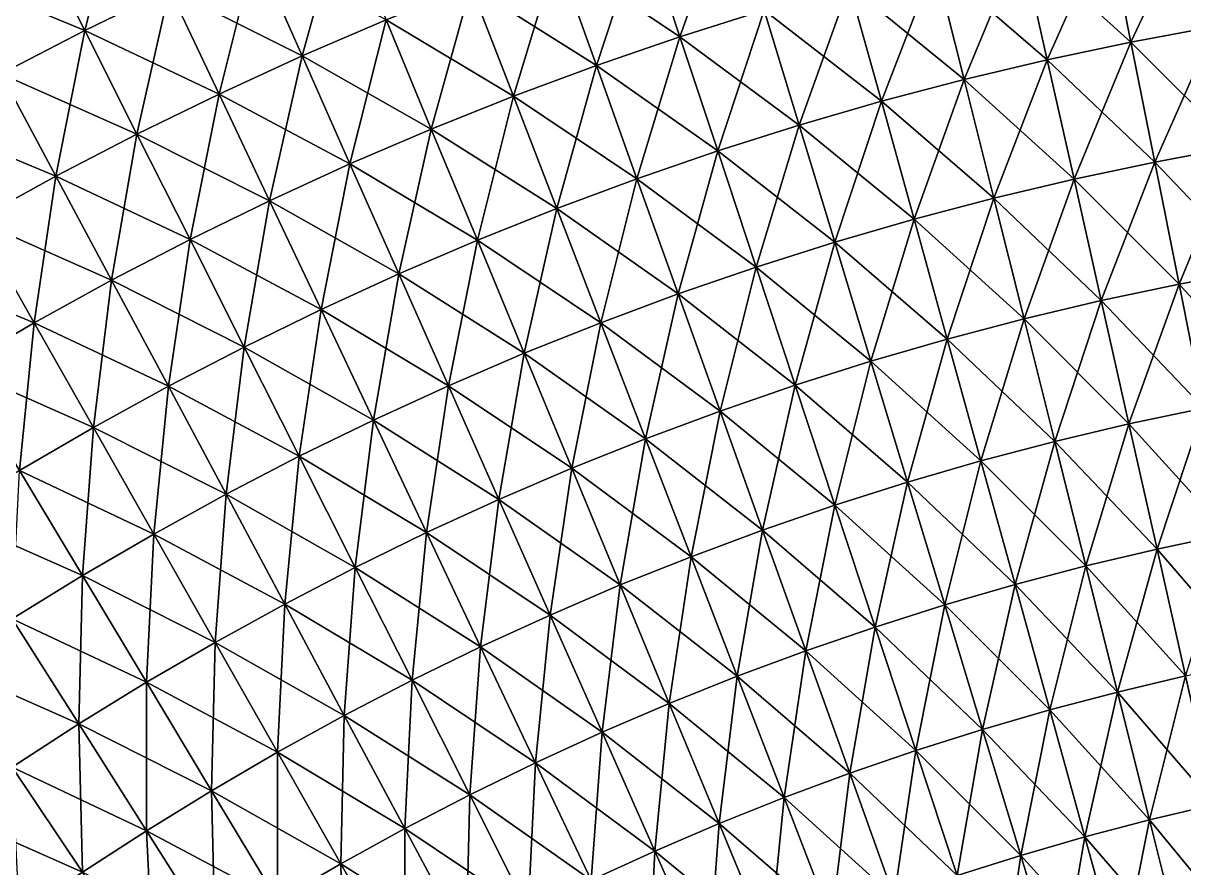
# Model space of a CAD drawing. Extents: x -1 to 0.97, y -0.99 to 0.99.
# Drawn here: x -0.3043 to -0.1149, y 0.4218 to 0.5597 of the extents above; entities that cross this region are included whole.
import ezdxf

# ---------------------------------------------------------------- set-up
doc = ezdxf.new("R2010")
doc.units = 0

msp = doc.modelspace()

# ---------------------------------------------------------------- linework, layer by layer
for points in [[(-0.29422, 0.55846, -0.76806), (-0.30256, 0.57502, -0.75236), (-0.28834, 0.58196, -0.75236)], [(-0.29422, 0.55846, -0.76806), (-0.28834, 0.58196, -0.75236), (-0.28041, 0.5652, -0.76806)], [(-0.19711, 0.55745, -0.79806), (-0.20316, 0.57576, -0.78329), (-0.18895, 0.58026, -0.78329)], [(-0.19711, 0.55745, -0.79806), (-0.18895, 0.58026, -0.78329), (-0.18335, 0.56181, -0.79806)], [(-0.25877, 0.55431, -0.78329), (-0.26644, 0.57161, -0.76806), (-0.25231, 0.57766, -0.76806)], [(-0.25877, 0.55431, -0.78329), (-0.25231, 0.57766, -0.76806), (-0.24507, 0.56019, -0.78329)], [(-0.12354, 0.55658, -0.81235), (-0.12737, 0.57584, -0.79806), (-0.11318, 0.57848, -0.79806)], [(-0.12737, 0.57584, 0.79806), (-0.10982, 0.55913, 0.81235), (-0.11318, 0.57848, 0.79806)], [(-0.12354, 0.55658, -0.81235), (-0.11318, 0.57848, -0.79806), (-0.10982, 0.55913, -0.81235)], [(-0.21725, 0.57091, 0.78329), (-0.19711, 0.55745, 0.79806), (-0.20316, 0.57576, 0.78329)], [(-0.21076, 0.55276, -0.79806), (-0.21725, 0.57091, -0.78329), (-0.20316, 0.57576, -0.78329)], [(-0.21076, 0.55276, -0.79806), (-0.20316, 0.57576, -0.78329), (-0.19711, 0.55745, -0.79806)], [(-0.20316, 0.57576, 0.78329), (-0.19711, 0.55745, 0.79806), (-0.18335, 0.56181, 0.79806)], [(-0.14149, 0.57285, 0.79806), (-0.12354, 0.55658, 0.81235), (-0.12737, 0.57584, 0.79806)], [(-0.13719, 0.55369, -0.81235), (-0.14149, 0.57285, -0.79806), (-0.12737, 0.57584, -0.79806)], [(-0.13719, 0.55369, -0.81235), (-0.12737, 0.57584, -0.79806), (-0.12354, 0.55658, -0.81235)], [(-0.12737, 0.57584, 0.79806), (-0.12354, 0.55658, 0.81235), (-0.10982, 0.55913, 0.81235)], [(-0.31661, 0.56773, 0.75236), (-0.29422, 0.55846, 0.76806), (-0.30256, 0.57502, 0.75236)], [(-0.30787, 0.55138, -0.76806), (-0.31661, 0.56773, -0.75236), (-0.30256, 0.57502, -0.75236)], [(-0.30787, 0.55138, -0.76806), (-0.30256, 0.57502, -0.75236), (-0.29422, 0.55846, -0.76806)], [(-0.30256, 0.57502, 0.75236), (-0.29422, 0.55846, 0.76806), (-0.28041, 0.5652, 0.76806)], [(-0.15553, 0.56951, 0.79806), (-0.13719, 0.55369, 0.81235), (-0.14149, 0.57285, 0.79806)], [(-0.15076, 0.55046, -0.81235), (-0.15553, 0.56951, -0.79806), (-0.14149, 0.57285, -0.79806)], [(-0.15076, 0.55046, -0.81235), (-0.14149, 0.57285, -0.79806), (-0.13719, 0.55369, -0.81235)], [(-0.14149, 0.57285, 0.79806), (-0.13719, 0.55369, 0.81235), (-0.12354, 0.55658, 0.81235)], [(-0.28041, 0.5652, 0.76806), (-0.25877, 0.55431, 0.78329), (-0.26644, 0.57161, 0.76806)], [(-0.27232, 0.5481, -0.78329), (-0.28041, 0.5652, -0.76806), (-0.26644, 0.57161, -0.76806)], [(-0.27232, 0.5481, -0.78329), (-0.26644, 0.57161, -0.76806), (-0.25877, 0.55431, -0.78329)], [(-0.26644, 0.57161, 0.76806), (-0.25877, 0.55431, 0.78329), (-0.24507, 0.56019, 0.78329)], [(-0.23123, 0.56572, 0.78329), (-0.21076, 0.55276, 0.79806), (-0.21725, 0.57091, 0.78329)], [(-0.22429, 0.54773, -0.79806), (-0.23123, 0.56572, -0.78329), (-0.21725, 0.57091, -0.78329)], [(-0.22429, 0.54773, -0.79806), (-0.21725, 0.57091, -0.78329), (-0.21076, 0.55276, -0.79806)], [(-0.21725, 0.57091, 0.78329), (-0.21076, 0.55276, 0.79806), (-0.19711, 0.55745, 0.79806)], [(-0.16949, 0.56583, 0.79806), (-0.15076, 0.55046, 0.81235), (-0.15553, 0.56951, 0.79806)], [(-0.16425, 0.54691, -0.81235), (-0.16949, 0.56583, -0.79806), (-0.15553, 0.56951, -0.79806)], [(-0.16425, 0.54691, -0.81235), (-0.15553, 0.56951, -0.79806), (-0.15076, 0.55046, -0.81235)], [(-0.15553, 0.56951, 0.79806), (-0.15076, 0.55046, 0.81235), (-0.13719, 0.55369, 0.81235)], [(-0.31661, 0.56773, 0.75236), (-0.30787, 0.55138, 0.76806), (-0.29422, 0.55846, 0.76806)], [(-0.29422, 0.55846, 0.76806), (-0.27232, 0.5481, 0.78329), (-0.28041, 0.5652, 0.76806)], [(-0.28572, 0.54156, -0.78329), (-0.29422, 0.55846, -0.76806), (-0.28041, 0.5652, -0.76806)], [(-0.28572, 0.54156, -0.78329), (-0.28041, 0.5652, -0.76806), (-0.27232, 0.5481, -0.78329)], [(-0.28041, 0.5652, 0.76806), (-0.27232, 0.5481, 0.78329), (-0.25877, 0.55431, 0.78329)], [(-0.24507, 0.56019, 0.78329), (-0.22429, 0.54773, 0.79806), (-0.23123, 0.56572, 0.78329)], [(-0.23769, 0.54237, -0.79806), (-0.24507, 0.56019, -0.78329), (-0.23123, 0.56572, -0.78329)], [(-0.23769, 0.54237, -0.79806), (-0.23123, 0.56572, -0.78329), (-0.22429, 0.54773, -0.79806)], [(-0.23123, 0.56572, 0.78329), (-0.22429, 0.54773, 0.79806), (-0.21076, 0.55276, 0.79806)], [(-0.18335, 0.56181, 0.79806), (-0.16425, 0.54691, 0.81235), (-0.16949, 0.56583, 0.79806)], [(-0.17765, 0.54302, -0.81235), (-0.18335, 0.56181, -0.79806), (-0.16949, 0.56583, -0.79806)], [(-0.17765, 0.54302, -0.81235), (-0.16949, 0.56583, -0.79806), (-0.16425, 0.54691, -0.81235)], [(-0.16949, 0.56583, 0.79806), (-0.16425, 0.54691, 0.81235), (-0.15076, 0.55046, 0.81235)], [(-0.19711, 0.55745, 0.79806), (-0.17765, 0.54302, 0.81235), (-0.18335, 0.56181, 0.79806)], [(-0.19095, 0.53881, -0.81235), (-0.19711, 0.55745, -0.79806), (-0.18335, 0.56181, -0.79806)], [(-0.19095, 0.53881, -0.81235), (-0.18335, 0.56181, -0.79806), (-0.17765, 0.54302, -0.81235)], [(-0.18335, 0.56181, 0.79806), (-0.17765, 0.54302, 0.81235), (-0.16425, 0.54691, 0.81235)], [(-0.25877, 0.55431, 0.78329), (-0.23769, 0.54237, 0.79806), (-0.24507, 0.56019, 0.78329)], [(-0.25096, 0.53668, -0.79806), (-0.25877, 0.55431, -0.78329), (-0.24507, 0.56019, -0.78329)], [(-0.25096, 0.53668, -0.79806), (-0.24507, 0.56019, -0.78329), (-0.23769, 0.54237, -0.79806)], [(-0.24507, 0.56019, 0.78329), (-0.23769, 0.54237, 0.79806), (-0.22429, 0.54773, 0.79806)], [(-0.11964, 0.53698, -0.82614), (-0.12354, 0.55658, -0.81235), (-0.10982, 0.55913, -0.81235)], [(-0.12354, 0.55658, 0.81235), (-0.10641, 0.53945, 0.82614), (-0.10982, 0.55913, 0.81235)], [(-0.11964, 0.53698, -0.82614), (-0.10982, 0.55913, -0.81235), (-0.10641, 0.53945, -0.82614)], [(-0.30787, 0.55138, 0.76806), (-0.28572, 0.54156, 0.78329), (-0.29422, 0.55846, 0.76806)], [(-0.29895, 0.5347, -0.78329), (-0.30787, 0.55138, -0.76806), (-0.29422, 0.55846, -0.76806)], [(-0.29895, 0.5347, -0.78329), (-0.29422, 0.55846, -0.76806), (-0.28572, 0.54156, -0.78329)], [(-0.29422, 0.55846, 0.76806), (-0.28572, 0.54156, 0.78329), (-0.27232, 0.5481, 0.78329)], [(-0.21076, 0.55276, 0.79806), (-0.19095, 0.53881, 0.81235), (-0.19711, 0.55745, 0.79806)], [(-0.20414, 0.53427, -0.81235), (-0.21076, 0.55276, -0.79806), (-0.19711, 0.55745, -0.79806)], [(-0.20414, 0.53427, -0.81235), (-0.19711, 0.55745, -0.79806), (-0.19095, 0.53881, -0.81235)], [(-0.19711, 0.55745, 0.79806), (-0.19095, 0.53881, 0.81235), (-0.17765, 0.54302, 0.81235)], [(-0.13719, 0.55369, 0.81235), (-0.11964, 0.53698, 0.82614), (-0.12354, 0.55658, 0.81235)], [(-0.13281, 0.53419, -0.82614), (-0.13719, 0.55369, -0.81235), (-0.12354, 0.55658, -0.81235)], [(-0.13281, 0.53419, -0.82614), (-0.12354, 0.55658, -0.81235), (-0.11964, 0.53698, -0.82614)], [(-0.12354, 0.55658, 0.81235), (-0.11964, 0.53698, 0.82614), (-0.10641, 0.53945, 0.82614)], [(-0.27232, 0.5481, 0.78329), (-0.25096, 0.53668, 0.79806), (-0.25877, 0.55431, 0.78329)], [(-0.26408, 0.53067, -0.79806), (-0.27232, 0.5481, -0.78329), (-0.25877, 0.55431, -0.78329)], [(-0.26408, 0.53067, -0.79806), (-0.25877, 0.55431, -0.78329), (-0.25096, 0.53668, -0.79806)], [(-0.25877, 0.55431, 0.78329), (-0.25096, 0.53668, 0.79806), (-0.23769, 0.54237, 0.79806)], [(-0.15076, 0.55046, 0.81235), (-0.13281, 0.53419, 0.82614), (-0.13719, 0.55369, 0.81235)], [(-0.14591, 0.53108, -0.82614), (-0.15076, 0.55046, -0.81235), (-0.13719, 0.55369, -0.81235)], [(-0.14591, 0.53108, -0.82614), (-0.13719, 0.55369, -0.81235), (-0.13281, 0.53419, -0.82614)], [(-0.13719, 0.55369, 0.81235), (-0.13281, 0.53419, 0.82614), (-0.11964, 0.53698, 0.82614)], [(-0.32133, 0.54397, 0.76806), (-0.29895, 0.5347, 0.78329), (-0.30787, 0.55138, 0.76806)], [(-0.31201, 0.52751, -0.78329), (-0.30787, 0.55138, -0.76806), (-0.29895, 0.5347, -0.78329)], [(-0.30787, 0.55138, 0.76806), (-0.29895, 0.5347, 0.78329), (-0.28572, 0.54156, 0.78329)], [(-0.22429, 0.54773, 0.79806), (-0.20414, 0.53427, 0.81235), (-0.21076, 0.55276, 0.79806)], [(-0.21722, 0.52941, -0.81235), (-0.22429, 0.54773, -0.79806), (-0.21076, 0.55276, -0.79806)], [(-0.21722, 0.52941, -0.81235), (-0.21076, 0.55276, -0.79806), (-0.20414, 0.53427, -0.81235)], [(-0.21076, 0.55276, 0.79806), (-0.20414, 0.53427, 0.81235), (-0.19095, 0.53881, 0.81235)], [(-0.16425, 0.54691, 0.81235), (-0.14591, 0.53108, 0.82614), (-0.15076, 0.55046, 0.81235)], [(-0.15892, 0.52765, -0.82614), (-0.16425, 0.54691, -0.81235), (-0.15076, 0.55046, -0.81235)], [(-0.15892, 0.52765, -0.82614), (-0.15076, 0.55046, -0.81235), (-0.14591, 0.53108, -0.82614)], [(-0.15076, 0.55046, 0.81235), (-0.14591, 0.53108, 0.82614), (-0.13281, 0.53419, 0.82614)], [(-0.28572, 0.54156, 0.78329), (-0.26408, 0.53067, 0.79806), (-0.27232, 0.5481, 0.78329)], [(-0.27705, 0.52434, -0.79806), (-0.28572, 0.54156, -0.78329), (-0.27232, 0.5481, -0.78329)], [(-0.27705, 0.52434, -0.79806), (-0.27232, 0.5481, -0.78329), (-0.26408, 0.53067, -0.79806)], [(-0.27232, 0.5481, 0.78329), (-0.26408, 0.53067, 0.79806), (-0.25096, 0.53668, 0.79806)], [(-0.23769, 0.54237, 0.79806), (-0.21722, 0.52941, 0.81235), (-0.22429, 0.54773, 0.79806)], [(-0.23018, 0.52423, -0.81235), (-0.23769, 0.54237, -0.79806), (-0.22429, 0.54773, -0.79806)], [(-0.23018, 0.52423, -0.81235), (-0.22429, 0.54773, -0.79806), (-0.21722, 0.52941, -0.81235)], [(-0.22429, 0.54773, 0.79806), (-0.21722, 0.52941, 0.81235), (-0.20414, 0.53427, 0.81235)], [(-0.17765, 0.54302, 0.81235), (-0.15892, 0.52765, 0.82614), (-0.16425, 0.54691, 0.81235)], [(-0.17185, 0.5239, -0.82614), (-0.17765, 0.54302, -0.81235), (-0.16425, 0.54691, -0.81235)], [(-0.17185, 0.5239, -0.82614), (-0.16425, 0.54691, -0.81235), (-0.15892, 0.52765, -0.82614)], [(-0.16425, 0.54691, 0.81235), (-0.15892, 0.52765, 0.82614), (-0.14591, 0.53108, 0.82614)], [(-0.32133, 0.54397, 0.76806), (-0.31201, 0.52751, 0.78329), (-0.29895, 0.5347, 0.78329)], [(-0.25096, 0.53668, 0.79806), (-0.23018, 0.52423, 0.81235), (-0.23769, 0.54237, 0.79806)], [(-0.243, 0.51873, -0.81235), (-0.25096, 0.53668, -0.79806), (-0.23769, 0.54237, -0.79806)], [(-0.243, 0.51873, -0.81235), (-0.23769, 0.54237, -0.79806), (-0.23018, 0.52423, -0.81235)], [(-0.23769, 0.54237, 0.79806), (-0.23018, 0.52423, 0.81235), (-0.21722, 0.52941, 0.81235)], [(-0.19095, 0.53881, 0.81235), (-0.17185, 0.5239, 0.82614), (-0.17765, 0.54302, 0.81235)], [(-0.18468, 0.51984, -0.82614), (-0.19095, 0.53881, -0.81235), (-0.17765, 0.54302, -0.81235)], [(-0.18468, 0.51984, -0.82614), (-0.17765, 0.54302, -0.81235), (-0.17185, 0.5239, -0.82614)], [(-0.17765, 0.54302, 0.81235), (-0.17185, 0.5239, 0.82614), (-0.15892, 0.52765, 0.82614)], [(-0.29895, 0.5347, 0.78329), (-0.27705, 0.52434, 0.79806), (-0.28572, 0.54156, 0.78329)], [(-0.28986, 0.51769, -0.79806), (-0.29895, 0.5347, -0.78329), (-0.28572, 0.54156, -0.78329)], [(-0.28986, 0.51769, -0.79806), (-0.28572, 0.54156, -0.78329), (-0.27705, 0.52434, -0.79806)], [(-0.28572, 0.54156, 0.78329), (-0.27705, 0.52434, 0.79806), (-0.26408, 0.53067, 0.79806)], [(-0.20414, 0.53427, 0.81235), (-0.18468, 0.51984, 0.82614), (-0.19095, 0.53881, 0.81235)], [(-0.19741, 0.51546, -0.82614), (-0.20414, 0.53427, -0.81235), (-0.19095, 0.53881, -0.81235)], [(-0.19741, 0.51546, -0.82614), (-0.19095, 0.53881, -0.81235), (-0.18468, 0.51984, -0.82614)], [(-0.19095, 0.53881, 0.81235), (-0.18468, 0.51984, 0.82614), (-0.17185, 0.5239, 0.82614)], [(-0.11568, 0.51706, -0.83944), (-0.11964, 0.53698, -0.82614), (-0.10641, 0.53945, -0.82614)], [(-0.11964, 0.53698, 0.82614), (-0.10293, 0.51943, 0.83944), (-0.10641, 0.53945, 0.82614)], [(-0.11568, 0.51706, -0.83944), (-0.10641, 0.53945, -0.82614), (-0.10293, 0.51943, -0.83944)], [(-0.26408, 0.53067, 0.79806), (-0.243, 0.51873, 0.81235), (-0.25096, 0.53668, 0.79806)], [(-0.25568, 0.51292, -0.81235), (-0.26408, 0.53067, -0.79806), (-0.25096, 0.53668, -0.79806)], [(-0.25568, 0.51292, -0.81235), (-0.25096, 0.53668, -0.79806), (-0.243, 0.51873, -0.81235)], [(-0.25096, 0.53668, 0.79806), (-0.243, 0.51873, 0.81235), (-0.23018, 0.52423, 0.81235)], [(-0.13281, 0.53419, 0.82614), (-0.11568, 0.51706, 0.83944), (-0.11964, 0.53698, 0.82614)], [(-0.12836, 0.51438, -0.83944), (-0.13281, 0.53419, -0.82614), (-0.11964, 0.53698, -0.82614)], [(-0.12836, 0.51438, -0.83944), (-0.11964, 0.53698, -0.82614), (-0.11568, 0.51706, -0.83944)], [(-0.11964, 0.53698, 0.82614), (-0.11568, 0.51706, 0.83944), (-0.10293, 0.51943, 0.83944)], [(-0.31201, 0.52751, 0.78329), (-0.28986, 0.51769, 0.79806), (-0.29895, 0.5347, 0.78329)], [(-0.30251, 0.51073, -0.79806), (-0.31201, 0.52751, -0.78329), (-0.29895, 0.5347, -0.78329)], [(-0.30251, 0.51073, -0.79806), (-0.29895, 0.5347, -0.78329), (-0.28986, 0.51769, -0.79806)], [(-0.29895, 0.5347, 0.78329), (-0.28986, 0.51769, 0.79806), (-0.27705, 0.52434, 0.79806)], [(-0.21722, 0.52941, 0.81235), (-0.19741, 0.51546, 0.82614), (-0.20414, 0.53427, 0.81235)], [(-0.21003, 0.51077, -0.82614), (-0.21722, 0.52941, -0.81235), (-0.20414, 0.53427, -0.81235)], [(-0.21003, 0.51077, -0.82614), (-0.20414, 0.53427, -0.81235), (-0.19741, 0.51546, -0.82614)], [(-0.20414, 0.53427, 0.81235), (-0.19741, 0.51546, 0.82614), (-0.18468, 0.51984, 0.82614)], [(-0.14591, 0.53108, 0.82614), (-0.12836, 0.51438, 0.83944), (-0.13281, 0.53419, 0.82614)], [(-0.14097, 0.51138, -0.83944), (-0.14591, 0.53108, -0.82614), (-0.13281, 0.53419, -0.82614)], [(-0.14097, 0.51138, -0.83944), (-0.13281, 0.53419, -0.82614), (-0.12836, 0.51438, -0.83944)], [(-0.13281, 0.53419, 0.82614), (-0.12836, 0.51438, 0.83944), (-0.11568, 0.51706, 0.83944)], [(-0.27705, 0.52434, 0.79806), (-0.25568, 0.51292, 0.81235), (-0.26408, 0.53067, 0.79806)], [(-0.26822, 0.5068, -0.81235), (-0.27705, 0.52434, -0.79806), (-0.26408, 0.53067, -0.79806)], [(-0.26822, 0.5068, -0.81235), (-0.26408, 0.53067, -0.79806), (-0.25568, 0.51292, -0.81235)], [(-0.26408, 0.53067, 0.79806), (-0.25568, 0.51292, 0.81235), (-0.243, 0.51873, 0.81235)], [(-0.15892, 0.52765, 0.82614), (-0.14097, 0.51138, 0.83944), (-0.14591, 0.53108, 0.82614)], [(-0.15351, 0.50808, -0.83944), (-0.15892, 0.52765, -0.82614), (-0.14591, 0.53108, -0.82614)], [(-0.15351, 0.50808, -0.83944), (-0.14591, 0.53108, -0.82614), (-0.14097, 0.51138, -0.83944)], [(-0.14591, 0.53108, 0.82614), (-0.14097, 0.51138, 0.83944), (-0.12836, 0.51438, 0.83944)], [(-0.23018, 0.52423, 0.81235), (-0.21003, 0.51077, 0.82614), (-0.21722, 0.52941, 0.81235)], [(-0.22253, 0.50577, -0.82614), (-0.23018, 0.52423, -0.81235), (-0.21722, 0.52941, -0.81235)], [(-0.22253, 0.50577, -0.82614), (-0.21722, 0.52941, -0.81235), (-0.21003, 0.51077, -0.82614)], [(-0.21722, 0.52941, 0.81235), (-0.21003, 0.51077, 0.82614), (-0.19741, 0.51546, 0.82614)], [(-0.32489, 0.52001, 0.78329), (-0.30251, 0.51073, 0.79806), (-0.31201, 0.52751, 0.78329)], [(-0.31498, 0.50347, -0.79806), (-0.31201, 0.52751, -0.78329), (-0.30251, 0.51073, -0.79806)], [(-0.31201, 0.52751, 0.78329), (-0.30251, 0.51073, 0.79806), (-0.28986, 0.51769, 0.79806)], [(-0.17185, 0.5239, 0.82614), (-0.15351, 0.50808, 0.83944), (-0.15892, 0.52765, 0.82614)], [(-0.16596, 0.50447, -0.83944), (-0.17185, 0.5239, -0.82614), (-0.15892, 0.52765, -0.82614)], [(-0.16596, 0.50447, -0.83944), (-0.15892, 0.52765, -0.82614), (-0.15351, 0.50808, -0.83944)], [(-0.15892, 0.52765, 0.82614), (-0.15351, 0.50808, 0.83944), (-0.14097, 0.51138, 0.83944)], [(-0.28986, 0.51769, 0.79806), (-0.26822, 0.5068, 0.81235), (-0.27705, 0.52434, 0.79806)], [(-0.2806, 0.50038, -0.81235), (-0.28986, 0.51769, -0.79806), (-0.27705, 0.52434, -0.79806)], [(-0.2806, 0.50038, -0.81235), (-0.27705, 0.52434, -0.79806), (-0.26822, 0.5068, -0.81235)], [(-0.27705, 0.52434, 0.79806), (-0.26822, 0.5068, 0.81235), (-0.25568, 0.51292, 0.81235)], [(-0.243, 0.51873, 0.81235), (-0.22253, 0.50577, 0.82614), (-0.23018, 0.52423, 0.81235)], [(-0.2349, 0.50047, -0.82614), (-0.243, 0.51873, -0.81235), (-0.23018, 0.52423, -0.81235)], [(-0.2349, 0.50047, -0.82614), (-0.23018, 0.52423, -0.81235), (-0.22253, 0.50577, -0.82614)], [(-0.23018, 0.52423, 0.81235), (-0.22253, 0.50577, 0.82614), (-0.21003, 0.51077, 0.82614)], [(-0.18468, 0.51984, 0.82614), (-0.16596, 0.50447, 0.83944), (-0.17185, 0.5239, 0.82614)], [(-0.17831, 0.50055, -0.83944), (-0.18468, 0.51984, -0.82614), (-0.17185, 0.5239, -0.82614)], [(-0.17831, 0.50055, -0.83944), (-0.17185, 0.5239, -0.82614), (-0.16596, 0.50447, -0.83944)], [(-0.17185, 0.5239, 0.82614), (-0.16596, 0.50447, 0.83944), (-0.15351, 0.50808, 0.83944)], [(-0.32489, 0.52001, 0.78329), (-0.31498, 0.50347, 0.79806), (-0.30251, 0.51073, 0.79806)], [(-0.19741, 0.51546, 0.82614), (-0.17831, 0.50055, 0.83944), (-0.18468, 0.51984, 0.82614)], [(-0.19057, 0.49634, -0.83944), (-0.19741, 0.51546, -0.82614), (-0.18468, 0.51984, -0.82614)], [(-0.19057, 0.49634, -0.83944), (-0.18468, 0.51984, -0.82614), (-0.17831, 0.50055, -0.83944)], [(-0.18468, 0.51984, 0.82614), (-0.17831, 0.50055, 0.83944), (-0.16596, 0.50447, 0.83944)], [(-0.11165, 0.49683, -0.85223), (-0.11568, 0.51706, -0.83944), (-0.10293, 0.51943, -0.83944)], [(-0.11568, 0.51706, 0.83944), (-0.09941, 0.49911, 0.85223), (-0.10293, 0.51943, 0.83944)], [(-0.30251, 0.51073, 0.79806), (-0.2806, 0.50038, 0.81235), (-0.28986, 0.51769, 0.79806)], [(-0.29283, 0.49365, -0.81235), (-0.30251, 0.51073, -0.79806), (-0.28986, 0.51769, -0.79806)], [(-0.29283, 0.49365, -0.81235), (-0.28986, 0.51769, -0.79806), (-0.2806, 0.50038, -0.81235)], [(-0.28986, 0.51769, 0.79806), (-0.2806, 0.50038, 0.81235), (-0.26822, 0.5068, 0.81235)], [(-0.25568, 0.51292, 0.81235), (-0.2349, 0.50047, 0.82614), (-0.243, 0.51873, 0.81235)], [(-0.24714, 0.49486, -0.82614), (-0.25568, 0.51292, -0.81235), (-0.243, 0.51873, -0.81235)], [(-0.24714, 0.49486, -0.82614), (-0.243, 0.51873, -0.81235), (-0.2349, 0.50047, -0.82614)], [(-0.243, 0.51873, 0.81235), (-0.2349, 0.50047, 0.82614), (-0.22253, 0.50577, 0.82614)], [(-0.12836, 0.51438, 0.83944), (-0.11165, 0.49683, 0.85223), (-0.11568, 0.51706, 0.83944)], [(-0.12384, 0.49425, -0.85223), (-0.12836, 0.51438, -0.83944), (-0.11568, 0.51706, -0.83944)], [(-0.12384, 0.49425, -0.85223), (-0.11568, 0.51706, -0.83944), (-0.11165, 0.49683, -0.85223)], [(-0.11568, 0.51706, 0.83944), (-0.11165, 0.49683, 0.85223), (-0.09941, 0.49911, 0.85223)], [(-0.21003, 0.51077, 0.82614), (-0.19057, 0.49634, 0.83944), (-0.19741, 0.51546, 0.82614)], [(-0.20272, 0.49182, -0.83944), (-0.21003, 0.51077, -0.82614), (-0.19741, 0.51546, -0.82614)], [(-0.20272, 0.49182, -0.83944), (-0.19741, 0.51546, -0.82614), (-0.19057, 0.49634, -0.83944)], [(-0.19741, 0.51546, 0.82614), (-0.19057, 0.49634, 0.83944), (-0.17831, 0.50055, 0.83944)], [(-0.14097, 0.51138, 0.83944), (-0.12384, 0.49425, 0.85223), (-0.12836, 0.51438, 0.83944)], [(-0.13596, 0.49137, -0.85223), (-0.14097, 0.51138, -0.83944), (-0.12836, 0.51438, -0.83944)], [(-0.13596, 0.49137, -0.85223), (-0.12836, 0.51438, -0.83944), (-0.12384, 0.49425, -0.85223)], [(-0.12836, 0.51438, 0.83944), (-0.12384, 0.49425, 0.85223), (-0.11165, 0.49683, 0.85223)], [(-0.26822, 0.5068, 0.81235), (-0.24714, 0.49486, 0.82614), (-0.25568, 0.51292, 0.81235)], [(-0.25924, 0.48896, -0.82614), (-0.26822, 0.5068, -0.81235), (-0.25568, 0.51292, -0.81235)], [(-0.25924, 0.48896, -0.82614), (-0.25568, 0.51292, -0.81235), (-0.24714, 0.49486, -0.82614)], [(-0.25568, 0.51292, 0.81235), (-0.24714, 0.49486, 0.82614), (-0.2349, 0.50047, 0.82614)], [(-0.15351, 0.50808, 0.83944), (-0.13596, 0.49137, 0.85223), (-0.14097, 0.51138, 0.83944)], [(-0.148, 0.4882, -0.85223), (-0.15351, 0.50808, -0.83944), (-0.14097, 0.51138, -0.83944)], [(-0.148, 0.4882, -0.85223), (-0.14097, 0.51138, -0.83944), (-0.13596, 0.49137, -0.85223)], [(-0.14097, 0.51138, 0.83944), (-0.13596, 0.49137, 0.85223), (-0.12384, 0.49425, 0.85223)], [(-0.31498, 0.50347, 0.79806), (-0.29283, 0.49365, 0.81235), (-0.30251, 0.51073, 0.79806)], [(-0.30488, 0.48662, -0.81235), (-0.31498, 0.50347, -0.79806), (-0.30251, 0.51073, -0.79806)], [(-0.30488, 0.48662, -0.81235), (-0.30251, 0.51073, -0.79806), (-0.29283, 0.49365, -0.81235)], [(-0.30251, 0.51073, 0.79806), (-0.29283, 0.49365, 0.81235), (-0.2806, 0.50038, 0.81235)], [(-0.22253, 0.50577, 0.82614), (-0.20272, 0.49182, 0.83944), (-0.21003, 0.51077, 0.82614)], [(-0.21476, 0.48701, -0.83944), (-0.22253, 0.50577, -0.82614), (-0.21003, 0.51077, -0.82614)], [(-0.21476, 0.48701, -0.83944), (-0.21003, 0.51077, -0.82614), (-0.20272, 0.49182, -0.83944)], [(-0.21003, 0.51077, 0.82614), (-0.20272, 0.49182, 0.83944), (-0.19057, 0.49634, 0.83944)], [(-0.16596, 0.50447, 0.83944), (-0.148, 0.4882, 0.85223), (-0.15351, 0.50808, 0.83944)], [(-0.15997, 0.48473, -0.85223), (-0.16596, 0.50447, -0.83944), (-0.15351, 0.50808, -0.83944)], [(-0.15997, 0.48473, -0.85223), (-0.15351, 0.50808, -0.83944), (-0.148, 0.4882, -0.85223)], [(-0.15351, 0.50808, 0.83944), (-0.148, 0.4882, 0.85223), (-0.13596, 0.49137, 0.85223)], [(-0.2806, 0.50038, 0.81235), (-0.25924, 0.48896, 0.82614), (-0.26822, 0.5068, 0.81235)], [(-0.27119, 0.48276, -0.82614), (-0.2806, 0.50038, -0.81235), (-0.26822, 0.5068, -0.81235)], [(-0.27119, 0.48276, -0.82614), (-0.26822, 0.5068, -0.81235), (-0.25924, 0.48896, -0.82614)], [(-0.26822, 0.5068, 0.81235), (-0.25924, 0.48896, 0.82614), (-0.24714, 0.49486, 0.82614)], [(-0.22667, 0.4819, -0.83944), (-0.2349, 0.50047, -0.82614), (-0.22253, 0.50577, -0.82614)], [(-0.2349, 0.50047, 0.82614), (-0.21476, 0.48701, 0.83944), (-0.22253, 0.50577, 0.82614)], [(-0.22667, 0.4819, -0.83944), (-0.22253, 0.50577, -0.82614), (-0.21476, 0.48701, -0.83944)], [(-0.22253, 0.50577, 0.82614), (-0.21476, 0.48701, 0.83944), (-0.20272, 0.49182, 0.83944)], [(-0.17831, 0.50055, 0.83944), (-0.15997, 0.48473, 0.85223), (-0.16596, 0.50447, 0.83944)], [(-0.17184, 0.48096, -0.85223), (-0.17831, 0.50055, -0.83944), (-0.16596, 0.50447, -0.83944)], [(-0.17184, 0.48096, -0.85223), (-0.16596, 0.50447, -0.83944), (-0.15997, 0.48473, -0.85223)], [(-0.16596, 0.50447, 0.83944), (-0.15997, 0.48473, 0.85223), (-0.148, 0.4882, 0.85223)], [(-0.31498, 0.50347, 0.79806), (-0.30488, 0.48662, 0.81235), (-0.29283, 0.49365, 0.81235)], [(-0.29283, 0.49365, 0.81235), (-0.27119, 0.48276, 0.82614), (-0.2806, 0.50038, 0.81235)], [(-0.28298, 0.47627, -0.82614), (-0.29283, 0.49365, -0.81235), (-0.2806, 0.50038, -0.81235)], [(-0.28298, 0.47627, -0.82614), (-0.2806, 0.50038, -0.81235), (-0.27119, 0.48276, -0.82614)], [(-0.2806, 0.50038, 0.81235), (-0.27119, 0.48276, 0.82614), (-0.25924, 0.48896, 0.82614)], [(-0.23846, 0.4765, -0.83944), (-0.24714, 0.49486, -0.82614), (-0.2349, 0.50047, -0.82614)], [(-0.24714, 0.49486, 0.82614), (-0.22667, 0.4819, 0.83944), (-0.2349, 0.50047, 0.82614)], [(-0.23846, 0.4765, -0.83944), (-0.2349, 0.50047, -0.82614), (-0.22667, 0.4819, -0.83944)], [(-0.2349, 0.50047, 0.82614), (-0.22667, 0.4819, 0.83944), (-0.21476, 0.48701, 0.83944)], [(-0.19057, 0.49634, 0.83944), (-0.17184, 0.48096, 0.85223), (-0.17831, 0.50055, 0.83944)], [(-0.18362, 0.47691, -0.85223), (-0.19057, 0.49634, -0.83944), (-0.17831, 0.50055, -0.83944)], [(-0.18362, 0.47691, -0.85223), (-0.17831, 0.50055, -0.83944), (-0.17184, 0.48096, -0.85223)], [(-0.17831, 0.50055, 0.83944), (-0.17184, 0.48096, 0.85223), (-0.15997, 0.48473, 0.85223)], [(-0.20272, 0.49182, 0.83944), (-0.18362, 0.47691, 0.85223), (-0.19057, 0.49634, 0.83944)], [(-0.1953, 0.47257, -0.85223), (-0.20272, 0.49182, -0.83944), (-0.19057, 0.49634, -0.83944)], [(-0.1953, 0.47257, -0.85223), (-0.19057, 0.49634, -0.83944), (-0.18362, 0.47691, -0.85223)], [(-0.19057, 0.49634, 0.83944), (-0.18362, 0.47691, 0.85223), (-0.17184, 0.48096, 0.85223)], [(-0.12384, 0.49425, 0.85223), (-0.10757, 0.4763, 0.86451), (-0.11165, 0.49683, 0.85223)], [(-0.11925, 0.47382, -0.86451), (-0.12384, 0.49425, -0.85223), (-0.11165, 0.49683, -0.85223)], [(-0.11925, 0.47382, -0.86451), (-0.11165, 0.49683, -0.85223), (-0.10757, 0.4763, -0.86451)], [(-0.25011, 0.47081, -0.83944), (-0.25924, 0.48896, -0.82614), (-0.24714, 0.49486, -0.82614)], [(-0.25924, 0.48896, 0.82614), (-0.23846, 0.4765, 0.83944), (-0.24714, 0.49486, 0.82614)], [(-0.25011, 0.47081, -0.83944), (-0.24714, 0.49486, -0.82614), (-0.23846, 0.4765, -0.83944)], [(-0.24714, 0.49486, 0.82614), (-0.23846, 0.4765, 0.83944), (-0.22667, 0.4819, 0.83944)], [(-0.30488, 0.48662, 0.81235), (-0.28298, 0.47627, 0.82614), (-0.29283, 0.49365, 0.81235)], [(-0.29461, 0.46949, -0.82614), (-0.30488, 0.48662, -0.81235), (-0.29283, 0.49365, -0.81235)], [(-0.29461, 0.46949, -0.82614), (-0.29283, 0.49365, -0.81235), (-0.28298, 0.47627, -0.82614)], [(-0.29283, 0.49365, 0.81235), (-0.28298, 0.47627, 0.82614), (-0.27119, 0.48276, 0.82614)], [(-0.13596, 0.49137, 0.85223), (-0.11925, 0.47382, 0.86451), (-0.12384, 0.49425, 0.85223)], [(-0.13087, 0.47106, -0.86451), (-0.13596, 0.49137, -0.85223), (-0.12384, 0.49425, -0.85223)], [(-0.13087, 0.47106, -0.86451), (-0.12384, 0.49425, -0.85223), (-0.11925, 0.47382, -0.86451)], [(-0.12384, 0.49425, 0.85223), (-0.11925, 0.47382, 0.86451), (-0.10757, 0.4763, 0.86451)], [(-0.21476, 0.48701, 0.83944), (-0.1953, 0.47257, 0.85223), (-0.20272, 0.49182, 0.83944)], [(-0.20686, 0.46795, -0.85223), (-0.21476, 0.48701, -0.83944), (-0.20272, 0.49182, -0.83944)], [(-0.20686, 0.46795, -0.85223), (-0.20272, 0.49182, -0.83944), (-0.1953, 0.47257, -0.85223)], [(-0.20272, 0.49182, 0.83944), (-0.1953, 0.47257, 0.85223), (-0.18362, 0.47691, 0.85223)], [(-0.148, 0.4882, 0.85223), (-0.13087, 0.47106, 0.86451), (-0.13596, 0.49137, 0.85223)], [(-0.14242, 0.46802, -0.86451), (-0.148, 0.4882, -0.85223), (-0.13596, 0.49137, -0.85223)], [(-0.14242, 0.46802, -0.86451), (-0.13596, 0.49137, -0.85223), (-0.13087, 0.47106, -0.86451)], [(-0.13596, 0.49137, 0.85223), (-0.13087, 0.47106, 0.86451), (-0.11925, 0.47382, 0.86451)], [(-0.26161, 0.46484, -0.83944), (-0.27119, 0.48276, -0.82614), (-0.25924, 0.48896, -0.82614)], [(-0.27119, 0.48276, 0.82614), (-0.25011, 0.47081, 0.83944), (-0.25924, 0.48896, 0.82614)], [(-0.26161, 0.46484, -0.83944), (-0.25924, 0.48896, -0.82614), (-0.25011, 0.47081, -0.83944)], [(-0.25924, 0.48896, 0.82614), (-0.25011, 0.47081, 0.83944), (-0.23846, 0.4765, 0.83944)], [(-0.21831, 0.46304, -0.85223), (-0.22667, 0.4819, -0.83944), (-0.21476, 0.48701, -0.83944)], [(-0.22667, 0.4819, 0.83944), (-0.20686, 0.46795, 0.85223), (-0.21476, 0.48701, 0.83944)], [(-0.21831, 0.46304, -0.85223), (-0.21476, 0.48701, -0.83944), (-0.20686, 0.46795, -0.85223)], [(-0.21476, 0.48701, 0.83944), (-0.20686, 0.46795, 0.85223), (-0.1953, 0.47257, 0.85223)], [(-0.15997, 0.48473, 0.85223), (-0.14242, 0.46802, 0.86451), (-0.148, 0.4882, 0.85223)], [(-0.15389, 0.46469, -0.86451), (-0.15997, 0.48473, -0.85223), (-0.148, 0.4882, -0.85223)], [(-0.15389, 0.46469, -0.86451), (-0.148, 0.4882, -0.85223), (-0.14242, 0.46802, -0.86451)], [(-0.148, 0.4882, 0.85223), (-0.14242, 0.46802, 0.86451), (-0.13087, 0.47106, 0.86451)], [(-0.31676, 0.47931, 0.81235), (-0.29461, 0.46949, 0.82614), (-0.30488, 0.48662, 0.81235)], [(-0.30607, 0.46243, -0.82614), (-0.30488, 0.48662, -0.81235), (-0.29461, 0.46949, -0.82614)], [(-0.30488, 0.48662, 0.81235), (-0.29461, 0.46949, 0.82614), (-0.28298, 0.47627, 0.82614)], [(-0.17184, 0.48096, 0.85223), (-0.15389, 0.46469, 0.86451), (-0.15997, 0.48473, 0.85223)], [(-0.16528, 0.46109, -0.86451), (-0.17184, 0.48096, -0.85223), (-0.15997, 0.48473, -0.85223)], [(-0.16528, 0.46109, -0.86451), (-0.15997, 0.48473, -0.85223), (-0.15389, 0.46469, -0.86451)], [(-0.15997, 0.48473, 0.85223), (-0.15389, 0.46469, 0.86451), (-0.14242, 0.46802, 0.86451)], [(-0.27297, 0.45859, -0.83944), (-0.28298, 0.47627, -0.82614), (-0.27119, 0.48276, -0.82614)], [(-0.28298, 0.47627, 0.82614), (-0.26161, 0.46484, 0.83944), (-0.27119, 0.48276, 0.82614)], [(-0.27297, 0.45859, -0.83944), (-0.27119, 0.48276, -0.82614), (-0.26161, 0.46484, -0.83944)], [(-0.27119, 0.48276, 0.82614), (-0.26161, 0.46484, 0.83944), (-0.25011, 0.47081, 0.83944)], [(-0.22964, 0.45785, -0.85223), (-0.23846, 0.4765, -0.83944), (-0.22667, 0.4819, -0.83944)], [(-0.23846, 0.4765, 0.83944), (-0.21831, 0.46304, 0.85223), (-0.22667, 0.4819, 0.83944)], [(-0.22964, 0.45785, -0.85223), (-0.22667, 0.4819, -0.83944), (-0.21831, 0.46304, -0.85223)], [(-0.22667, 0.4819, 0.83944), (-0.21831, 0.46304, 0.85223), (-0.20686, 0.46795, 0.85223)], [(-0.31676, 0.47931, 0.81235), (-0.30607, 0.46243, 0.82614), (-0.29461, 0.46949, 0.82614)], [(-0.18362, 0.47691, 0.85223), (-0.16528, 0.46109, 0.86451), (-0.17184, 0.48096, 0.85223)], [(-0.17657, 0.4572, -0.86451), (-0.18362, 0.47691, -0.85223), (-0.17184, 0.48096, -0.85223)], [(-0.17657, 0.4572, -0.86451), (-0.17184, 0.48096, -0.85223), (-0.16528, 0.46109, -0.86451)], [(-0.17184, 0.48096, 0.85223), (-0.16528, 0.46109, 0.86451), (-0.15389, 0.46469, 0.86451)], [(-0.28417, 0.45207, -0.83944), (-0.29461, 0.46949, -0.82614), (-0.28298, 0.47627, -0.82614)], [(-0.29461, 0.46949, 0.82614), (-0.27297, 0.45859, 0.83944), (-0.28298, 0.47627, 0.82614)], [(-0.28417, 0.45207, -0.83944), (-0.28298, 0.47627, -0.82614), (-0.27297, 0.45859, -0.83944)], [(-0.28298, 0.47627, 0.82614), (-0.27297, 0.45859, 0.83944), (-0.26161, 0.46484, 0.83944)], [(-0.24083, 0.45239, -0.85223), (-0.25011, 0.47081, -0.83944), (-0.23846, 0.4765, -0.83944)], [(-0.25011, 0.47081, 0.83944), (-0.22964, 0.45785, 0.85223), (-0.23846, 0.4765, 0.83944)], [(-0.24083, 0.45239, -0.85223), (-0.23846, 0.4765, -0.83944), (-0.22964, 0.45785, -0.85223)], [(-0.23846, 0.4765, 0.83944), (-0.22964, 0.45785, 0.85223), (-0.21831, 0.46304, 0.85223)], [(-0.1953, 0.47257, 0.85223), (-0.17657, 0.4572, 0.86451), (-0.18362, 0.47691, 0.85223)], [(-0.18776, 0.45304, -0.86451), (-0.1953, 0.47257, -0.85223), (-0.18362, 0.47691, -0.85223)], [(-0.18776, 0.45304, -0.86451), (-0.18362, 0.47691, -0.85223), (-0.17657, 0.4572, -0.86451)], [(-0.18362, 0.47691, 0.85223), (-0.17657, 0.4572, 0.86451), (-0.16528, 0.46109, 0.86451)], [(-0.11925, 0.47382, 0.86451), (-0.10343, 0.45548, 0.87627), (-0.10757, 0.4763, 0.86451)], [(-0.1146, 0.45311, -0.87627), (-0.11925, 0.47382, -0.86451), (-0.10757, 0.4763, -0.86451)], [(-0.13087, 0.47106, 0.86451), (-0.1146, 0.45311, 0.87627), (-0.11925, 0.47382, 0.86451)], [(-0.12571, 0.45047, -0.87627), (-0.13087, 0.47106, -0.86451), (-0.11925, 0.47382, -0.86451)], [(-0.12571, 0.45047, -0.87627), (-0.11925, 0.47382, -0.86451), (-0.1146, 0.45311, -0.87627)], [(-0.11925, 0.47382, 0.86451), (-0.1146, 0.45311, 0.87627), (-0.10343, 0.45548, 0.87627)], [(-0.20686, 0.46795, 0.85223), (-0.18776, 0.45304, 0.86451), (-0.1953, 0.47257, 0.85223)], [(-0.19885, 0.44861, -0.86451), (-0.20686, 0.46795, -0.85223), (-0.1953, 0.47257, -0.85223)], [(-0.19885, 0.44861, -0.86451), (-0.1953, 0.47257, -0.85223), (-0.18776, 0.45304, -0.86451)], [(-0.1953, 0.47257, 0.85223), (-0.18776, 0.45304, 0.86451), (-0.17657, 0.4572, 0.86451)], [(-0.25189, 0.44665, -0.85223), (-0.26161, 0.46484, -0.83944), (-0.25011, 0.47081, -0.83944)], [(-0.26161, 0.46484, 0.83944), (-0.24083, 0.45239, 0.85223), (-0.25011, 0.47081, 0.83944)], [(-0.25189, 0.44665, -0.85223), (-0.25011, 0.47081, -0.83944), (-0.24083, 0.45239, -0.85223)], [(-0.25011, 0.47081, 0.83944), (-0.24083, 0.45239, 0.85223), (-0.22964, 0.45785, 0.85223)], [(-0.14242, 0.46802, 0.86451), (-0.12571, 0.45047, 0.87627), (-0.13087, 0.47106, 0.86451)], [(-0.13676, 0.44756, -0.87627), (-0.14242, 0.46802, -0.86451), (-0.13087, 0.47106, -0.86451)], [(-0.13676, 0.44756, -0.87627), (-0.13087, 0.47106, -0.86451), (-0.12571, 0.45047, -0.87627)], [(-0.13087, 0.47106, 0.86451), (-0.12571, 0.45047, 0.87627), (-0.1146, 0.45311, 0.87627)], [(-0.2952, 0.44527, -0.83944), (-0.30607, 0.46243, -0.82614), (-0.29461, 0.46949, -0.82614)], [(-0.30607, 0.46243, 0.82614), (-0.28417, 0.45207, 0.83944), (-0.29461, 0.46949, 0.82614)], [(-0.2952, 0.44527, -0.83944), (-0.29461, 0.46949, -0.82614), (-0.28417, 0.45207, -0.83944)], [(-0.29461, 0.46949, 0.82614), (-0.28417, 0.45207, 0.83944), (-0.27297, 0.45859, 0.83944)], [(-0.20983, 0.4439, -0.86451), (-0.21831, 0.46304, -0.85223), (-0.20686, 0.46795, -0.85223)], [(-0.21831, 0.46304, 0.85223), (-0.19885, 0.44861, 0.86451), (-0.20686, 0.46795, 0.85223)], [(-0.20983, 0.4439, -0.86451), (-0.20686, 0.46795, -0.85223), (-0.19885, 0.44861, -0.86451)], [(-0.20686, 0.46795, 0.85223), (-0.19885, 0.44861, 0.86451), (-0.18776, 0.45304, 0.86451)], [(-0.15389, 0.46469, 0.86451), (-0.13676, 0.44756, 0.87627), (-0.14242, 0.46802, 0.86451)], [(-0.14773, 0.44438, -0.87627), (-0.15389, 0.46469, -0.86451), (-0.14242, 0.46802, -0.86451)], [(-0.14773, 0.44438, -0.87627), (-0.14242, 0.46802, -0.86451), (-0.13676, 0.44756, -0.87627)], [(-0.14242, 0.46802, 0.86451), (-0.13676, 0.44756, 0.87627), (-0.12571, 0.45047, 0.87627)], [(-0.2628, 0.44065, -0.85223), (-0.27297, 0.45859, -0.83944), (-0.26161, 0.46484, -0.83944)], [(-0.27297, 0.45859, 0.83944), (-0.25189, 0.44665, 0.85223), (-0.26161, 0.46484, 0.83944)], [(-0.2628, 0.44065, -0.85223), (-0.26161, 0.46484, -0.83944), (-0.25189, 0.44665, -0.85223)], [(-0.26161, 0.46484, 0.83944), (-0.25189, 0.44665, 0.85223), (-0.24083, 0.45239, 0.85223)], [(-0.16528, 0.46109, 0.86451), (-0.14773, 0.44438, 0.87627), (-0.15389, 0.46469, 0.86451)], [(-0.15862, 0.44093, -0.87627), (-0.16528, 0.46109, -0.86451), (-0.15389, 0.46469, -0.86451)], [(-0.15862, 0.44093, -0.87627), (-0.15389, 0.46469, -0.86451), (-0.14773, 0.44438, -0.87627)], [(-0.15389, 0.46469, 0.86451), (-0.14773, 0.44438, 0.87627), (-0.13676, 0.44756, 0.87627)], [(-0.31735, 0.45509, 0.82614), (-0.2952, 0.44527, 0.83944), (-0.30607, 0.46243, 0.82614)], [(-0.30607, 0.4382, -0.83944), (-0.30607, 0.46243, -0.82614), (-0.2952, 0.44527, -0.83944)], [(-0.30607, 0.46243, 0.82614), (-0.2952, 0.44527, 0.83944), (-0.28417, 0.45207, 0.83944)], [(-0.22069, 0.43893, -0.86451), (-0.22964, 0.45785, -0.85223), (-0.21831, 0.46304, -0.85223)], [(-0.22964, 0.45785, 0.85223), (-0.20983, 0.4439, 0.86451), (-0.21831, 0.46304, 0.85223)], [(-0.22069, 0.43893, -0.86451), (-0.21831, 0.46304, -0.85223), (-0.20983, 0.4439, -0.86451)], [(-0.21831, 0.46304, 0.85223), (-0.20983, 0.4439, 0.86451), (-0.19885, 0.44861, 0.86451)], [(-0.17657, 0.4572, 0.86451), (-0.15862, 0.44093, 0.87627), (-0.16528, 0.46109, 0.86451)], [(-0.16942, 0.43722, -0.87627), (-0.17657, 0.4572, -0.86451), (-0.16528, 0.46109, -0.86451)], [(-0.16942, 0.43722, -0.87627), (-0.16528, 0.46109, -0.86451), (-0.15862, 0.44093, -0.87627)], [(-0.16528, 0.46109, 0.86451), (-0.15862, 0.44093, 0.87627), (-0.14773, 0.44438, 0.87627)], [(-0.27356, 0.43437, -0.85223), (-0.28417, 0.45207, -0.83944), (-0.27297, 0.45859, -0.83944)], [(-0.28417, 0.45207, 0.83944), (-0.2628, 0.44065, 0.85223), (-0.27297, 0.45859, 0.83944)], [(-0.27356, 0.43437, -0.85223), (-0.27297, 0.45859, -0.83944), (-0.2628, 0.44065, -0.85223)], [(-0.27297, 0.45859, 0.83944), (-0.2628, 0.44065, 0.85223), (-0.25189, 0.44665, 0.85223)], [(-0.23142, 0.43369, -0.86451), (-0.24083, 0.45239, -0.85223), (-0.22964, 0.45785, -0.85223)], [(-0.24083, 0.45239, 0.85223), (-0.22069, 0.43893, 0.86451), (-0.22964, 0.45785, 0.85223)], [(-0.23142, 0.43369, -0.86451), (-0.22964, 0.45785, -0.85223), (-0.22069, 0.43893, -0.86451)], [(-0.22964, 0.45785, 0.85223), (-0.22069, 0.43893, 0.86451), (-0.20983, 0.4439, 0.86451)], [(-0.18776, 0.45304, 0.86451), (-0.16942, 0.43722, 0.87627), (-0.17657, 0.4572, 0.86451)], [(-0.18012, 0.43324, -0.87627), (-0.18776, 0.45304, -0.86451), (-0.17657, 0.4572, -0.86451)], [(-0.18012, 0.43324, -0.87627), (-0.17657, 0.4572, -0.86451), (-0.16942, 0.43722, -0.87627)], [(-0.17657, 0.4572, 0.86451), (-0.16942, 0.43722, 0.87627), (-0.15862, 0.44093, 0.87627)], [(-0.31735, 0.45509, 0.82614), (-0.30607, 0.4382, 0.83944), (-0.2952, 0.44527, 0.83944)], [(-0.19885, 0.44861, 0.86451), (-0.18012, 0.43324, 0.87627), (-0.18776, 0.45304, 0.86451)], [(-0.19073, 0.429, -0.87627), (-0.19885, 0.44861, -0.86451), (-0.18776, 0.45304, -0.86451)], [(-0.19073, 0.429, -0.87627), (-0.18776, 0.45304, -0.86451), (-0.18012, 0.43324, -0.87627)], [(-0.18776, 0.45304, 0.86451), (-0.18012, 0.43324, 0.87627), (-0.16942, 0.43722, 0.87627)], [(-0.12571, 0.45047, 0.87627), (-0.10989, 0.43213, 0.8875), (-0.1146, 0.45311, 0.87627)], [(-0.12049, 0.42961, -0.8875), (-0.12571, 0.45047, -0.87627), (-0.1146, 0.45311, -0.87627)], [(-0.12049, 0.42961, -0.8875), (-0.1146, 0.45311, -0.87627), (-0.10989, 0.43213, -0.8875)], [(-0.28417, 0.42784, -0.85223), (-0.2952, 0.44527, -0.83944), (-0.28417, 0.45207, -0.83944)], [(-0.2952, 0.44527, 0.83944), (-0.27356, 0.43437, 0.85223), (-0.28417, 0.45207, 0.83944)], [(-0.28417, 0.42784, -0.85223), (-0.28417, 0.45207, -0.83944), (-0.27356, 0.43437, -0.85223)], [(-0.28417, 0.45207, 0.83944), (-0.27356, 0.43437, 0.85223), (-0.2628, 0.44065, 0.85223)], [(-0.24202, 0.42819, -0.86451), (-0.25189, 0.44665, -0.85223), (-0.24083, 0.45239, -0.85223)], [(-0.25189, 0.44665, 0.85223), (-0.23142, 0.43369, 0.86451), (-0.24083, 0.45239, 0.85223)], [(-0.24202, 0.42819, -0.86451), (-0.24083, 0.45239, -0.85223), (-0.23142, 0.43369, -0.86451)], [(-0.24083, 0.45239, 0.85223), (-0.23142, 0.43369, 0.86451), (-0.22069, 0.43893, 0.86451)], [(-0.13676, 0.44756, 0.87627), (-0.12049, 0.42961, 0.8875), (-0.12571, 0.45047, 0.87627)], [(-0.13102, 0.42683, -0.8875), (-0.13676, 0.44756, -0.87627), (-0.12571, 0.45047, -0.87627)], [(-0.13102, 0.42683, -0.8875), (-0.12571, 0.45047, -0.87627), (-0.12049, 0.42961, -0.8875)], [(-0.12571, 0.45047, 0.87627), (-0.12049, 0.42961, 0.8875), (-0.10989, 0.43213, 0.8875)], [(-0.20123, 0.4245, -0.87627), (-0.20983, 0.4439, -0.86451), (-0.19885, 0.44861, -0.86451)], [(-0.20983, 0.4439, 0.86451), (-0.19073, 0.429, 0.87627), (-0.19885, 0.44861, 0.86451)], [(-0.20123, 0.4245, -0.87627), (-0.19885, 0.44861, -0.86451), (-0.19073, 0.429, -0.87627)], [(-0.19885, 0.44861, 0.86451), (-0.19073, 0.429, 0.87627), (-0.18012, 0.43324, 0.87627)], [(-0.14773, 0.44438, 0.87627), (-0.13102, 0.42683, 0.8875), (-0.13676, 0.44756, 0.87627)], [(-0.14148, 0.4238, -0.8875), (-0.14773, 0.44438, -0.87627), (-0.13676, 0.44756, -0.87627)], [(-0.14148, 0.4238, -0.8875), (-0.13676, 0.44756, -0.87627), (-0.13102, 0.42683, -0.8875)], [(-0.13676, 0.44756, 0.87627), (-0.13102, 0.42683, 0.8875), (-0.12049, 0.42961, 0.8875)], [(-0.29461, 0.42105, -0.85223), (-0.30607, 0.4382, -0.83944), (-0.2952, 0.44527, -0.83944)], [(-0.30607, 0.4382, 0.83944), (-0.28417, 0.42784, 0.85223), (-0.2952, 0.44527, 0.83944)], [(-0.29461, 0.42105, -0.85223), (-0.2952, 0.44527, -0.83944), (-0.28417, 0.42784, -0.85223)], [(-0.2952, 0.44527, 0.83944), (-0.28417, 0.42784, 0.85223), (-0.27356, 0.43437, 0.85223)], [(-0.25248, 0.42243, -0.86451), (-0.2628, 0.44065, -0.85223), (-0.25189, 0.44665, -0.85223)], [(-0.2628, 0.44065, 0.85223), (-0.24202, 0.42819, 0.86451), (-0.25189, 0.44665, 0.85223)], [(-0.25248, 0.42243, -0.86451), (-0.25189, 0.44665, -0.85223), (-0.24202, 0.42819, -0.86451)], [(-0.25189, 0.44665, 0.85223), (-0.24202, 0.42819, 0.86451), (-0.23142, 0.43369, 0.86451)], [(-0.21161, 0.41974, -0.87627), (-0.22069, 0.43893, -0.86451), (-0.20983, 0.4439, -0.86451)], [(-0.22069, 0.43893, 0.86451), (-0.20123, 0.4245, 0.87627), (-0.20983, 0.4439, 0.86451)], [(-0.21161, 0.41974, -0.87627), (-0.20983, 0.4439, -0.86451), (-0.20123, 0.4245, -0.87627)], [(-0.20983, 0.4439, 0.86451), (-0.20123, 0.4245, 0.87627), (-0.19073, 0.429, 0.87627)], [(-0.15862, 0.44093, 0.87627), (-0.14148, 0.4238, 0.8875), (-0.14773, 0.44438, 0.87627)], [(-0.15187, 0.42051, -0.8875), (-0.15862, 0.44093, -0.87627), (-0.14773, 0.44438, -0.87627)], [(-0.15187, 0.42051, -0.8875), (-0.14773, 0.44438, -0.87627), (-0.14148, 0.4238, -0.8875)], [(-0.14773, 0.44438, 0.87627), (-0.14148, 0.4238, 0.8875), (-0.13102, 0.42683, 0.8875)], [(-0.2628, 0.41642, -0.86451), (-0.27356, 0.43437, -0.85223), (-0.2628, 0.44065, -0.85223)], [(-0.27356, 0.43437, 0.85223), (-0.25248, 0.42243, 0.86451), (-0.2628, 0.44065, 0.85223)], [(-0.2628, 0.41642, -0.86451), (-0.2628, 0.44065, -0.85223), (-0.25248, 0.42243, -0.86451)], [(-0.2628, 0.44065, 0.85223), (-0.25248, 0.42243, 0.86451), (-0.24202, 0.42819, 0.86451)], [(-0.16942, 0.43722, 0.87627), (-0.15187, 0.42051, 0.8875), (-0.15862, 0.44093, 0.87627)], [(-0.16217, 0.41697, -0.8875), (-0.16942, 0.43722, -0.87627), (-0.15862, 0.44093, -0.87627)], [(-0.16217, 0.41697, -0.8875), (-0.15862, 0.44093, -0.87627), (-0.15187, 0.42051, -0.8875)], [(-0.15862, 0.44093, 0.87627), (-0.15187, 0.42051, 0.8875), (-0.14148, 0.4238, 0.8875)], [(-0.31676, 0.43087, 0.83944), (-0.29461, 0.42105, 0.85223), (-0.30607, 0.4382, 0.83944)], [(-0.30488, 0.414, -0.85223), (-0.30607, 0.4382, -0.83944), (-0.29461, 0.42105, -0.85223)], [(-0.30607, 0.4382, 0.83944), (-0.29461, 0.42105, 0.85223), (-0.28417, 0.42784, 0.85223)], [(-0.22187, 0.41473, -0.87627), (-0.23142, 0.43369, -0.86451), (-0.22069, 0.43893, -0.86451)], [(-0.23142, 0.43369, 0.86451), (-0.21161, 0.41974, 0.87627), (-0.22069, 0.43893, 0.86451)], [(-0.22187, 0.41473, -0.87627), (-0.22069, 0.43893, -0.86451), (-0.21161, 0.41974, -0.87627)], [(-0.22069, 0.43893, 0.86451), (-0.21161, 0.41974, 0.87627), (-0.20123, 0.4245, 0.87627)], [(-0.18012, 0.43324, 0.87627), (-0.16217, 0.41697, 0.8875), (-0.16942, 0.43722, 0.87627)], [(-0.17238, 0.41317, -0.8875), (-0.18012, 0.43324, -0.87627), (-0.16942, 0.43722, -0.87627)], [(-0.17238, 0.41317, -0.8875), (-0.16942, 0.43722, -0.87627), (-0.16217, 0.41697, -0.8875)], [(-0.16942, 0.43722, 0.87627), (-0.16217, 0.41697, 0.8875), (-0.15187, 0.42051, 0.8875)], [(-0.27297, 0.41015, -0.86451), (-0.28417, 0.42784, -0.85223), (-0.27356, 0.43437, -0.85223)], [(-0.28417, 0.42784, 0.85223), (-0.2628, 0.41642, 0.86451), (-0.27356, 0.43437, 0.85223)], [(-0.27297, 0.41015, -0.86451), (-0.27356, 0.43437, -0.85223), (-0.2628, 0.41642, -0.86451)], [(-0.27356, 0.43437, 0.85223), (-0.2628, 0.41642, 0.86451), (-0.25248, 0.42243, 0.86451)], [(-0.23201, 0.40947, -0.87627), (-0.24202, 0.42819, -0.86451), (-0.23142, 0.43369, -0.86451)], [(-0.24202, 0.42819, 0.86451), (-0.22187, 0.41473, 0.87627), (-0.23142, 0.43369, 0.86451)], [(-0.23201, 0.40947, -0.87627), (-0.23142, 0.43369, -0.86451), (-0.22187, 0.41473, -0.87627)], [(-0.23142, 0.43369, 0.86451), (-0.22187, 0.41473, 0.87627), (-0.21161, 0.41974, 0.87627)], [(-0.19073, 0.429, 0.87627), (-0.17238, 0.41317, 0.8875), (-0.18012, 0.43324, 0.87627)], [(-0.1825, 0.40913, -0.8875), (-0.19073, 0.429, -0.87627), (-0.18012, 0.43324, -0.87627)], [(-0.1825, 0.40913, -0.8875), (-0.18012, 0.43324, -0.87627), (-0.17238, 0.41317, -0.8875)], [(-0.18012, 0.43324, 0.87627), (-0.17238, 0.41317, 0.8875), (-0.16217, 0.41697, 0.8875)], [(-0.12049, 0.42961, 0.8875), (-0.10512, 0.41088, 0.8982), (-0.10989, 0.43213, 0.8875)], [(-0.1152, 0.40849, -0.8982), (-0.12049, 0.42961, -0.8875), (-0.10989, 0.43213, -0.8875)], [(-0.1152, 0.40849, -0.8982), (-0.10989, 0.43213, -0.8875), (-0.10512, 0.41088, -0.8982)], [(-0.31676, 0.43087, 0.83944), (-0.30488, 0.414, 0.85223), (-0.29461, 0.42105, 0.85223)], [(-0.24202, 0.40396, -0.87627), (-0.25248, 0.42243, -0.86451), (-0.24202, 0.42819, -0.86451)], [(-0.25248, 0.42243, 0.86451), (-0.23201, 0.40947, 0.87627), (-0.24202, 0.42819, 0.86451)], [(-0.24202, 0.40396, -0.87627), (-0.24202, 0.42819, -0.86451), (-0.23201, 0.40947, -0.87627)], [(-0.24202, 0.42819, 0.86451), (-0.23201, 0.40947, 0.87627), (-0.22187, 0.41473, 0.87627)], [(-0.19251, 0.40483, -0.8875), (-0.20123, 0.4245, -0.87627), (-0.19073, 0.429, -0.87627)], [(-0.20123, 0.4245, 0.87627), (-0.1825, 0.40913, 0.8875), (-0.19073, 0.429, 0.87627)], [(-0.19251, 0.40483, -0.8875), (-0.19073, 0.429, -0.87627), (-0.1825, 0.40913, -0.8875)], [(-0.19073, 0.429, 0.87627), (-0.1825, 0.40913, 0.8875), (-0.17238, 0.41317, 0.8875)], [(-0.13102, 0.42683, 0.8875), (-0.1152, 0.40849, 0.8982), (-0.12049, 0.42961, 0.8875)], [(-0.12521, 0.40585, -0.8982), (-0.13102, 0.42683, -0.8875), (-0.12049, 0.42961, -0.8875)], [(-0.12521, 0.40585, -0.8982), (-0.12049, 0.42961, -0.8875), (-0.1152, 0.40849, -0.8982)], [(-0.12049, 0.42961, 0.8875), (-0.1152, 0.40849, 0.8982), (-0.10512, 0.41088, 0.8982)], [(-0.28298, 0.40364, -0.86451), (-0.29461, 0.42105, -0.85223), (-0.28417, 0.42784, -0.85223)], [(-0.29461, 0.42105, 0.85223), (-0.27297, 0.41015, 0.86451), (-0.28417, 0.42784, 0.85223)], [(-0.28298, 0.40364, -0.86451), (-0.28417, 0.42784, -0.85223), (-0.27297, 0.41015, -0.86451)], [(-0.28417, 0.42784, 0.85223), (-0.27297, 0.41015, 0.86451), (-0.2628, 0.41642, 0.86451)], [(-0.14148, 0.4238, 0.8875), (-0.12521, 0.40585, 0.8982), (-0.13102, 0.42683, 0.8875)], [(-0.13516, 0.40296, -0.8982), (-0.14148, 0.4238, -0.8875), (-0.13102, 0.42683, -0.8875)], [(-0.13516, 0.40296, -0.8982), (-0.13102, 0.42683, -0.8875), (-0.12521, 0.40585, -0.8982)], [(-0.13102, 0.42683, 0.8875), (-0.12521, 0.40585, 0.8982), (-0.1152, 0.40849, 0.8982)], [(-0.20241, 0.4003, -0.8875), (-0.21161, 0.41974, -0.87627), (-0.20123, 0.4245, -0.87627)], [(-0.21161, 0.41974, 0.87627), (-0.19251, 0.40483, 0.8875), (-0.20123, 0.4245, 0.87627)], [(-0.20241, 0.4003, -0.8875), (-0.20123, 0.4245, -0.87627), (-0.19251, 0.40483, -0.8875)], [(-0.20123, 0.4245, 0.87627), (-0.19251, 0.40483, 0.8875), (-0.1825, 0.40913, 0.8875)], [(-0.25189, 0.39821, -0.87627), (-0.2628, 0.41642, -0.86451), (-0.25248, 0.42243, -0.86451)], [(-0.2628, 0.41642, 0.86451), (-0.24202, 0.40396, 0.87627), (-0.25248, 0.42243, 0.86451)], [(-0.25189, 0.39821, -0.87627), (-0.25248, 0.42243, -0.86451), (-0.24202, 0.40396, -0.87627)], [(-0.25248, 0.42243, 0.86451), (-0.24202, 0.40396, 0.87627), (-0.23201, 0.40947, 0.87627)], [(-0.15187, 0.42051, 0.8875), (-0.13516, 0.40296, 0.8982), (-0.14148, 0.4238, 0.8875)], [(-0.14504, 0.39983, -0.8982), (-0.15187, 0.42051, -0.8875), (-0.14148, 0.4238, -0.8875)], [(-0.14504, 0.39983, -0.8982), (-0.14148, 0.4238, -0.8875), (-0.13516, 0.40296, -0.8982)], [(-0.14148, 0.4238, 0.8875), (-0.13516, 0.40296, 0.8982), (-0.12521, 0.40585, 0.8982)]]:
    msp.add_3dface(points)

doc.saveas('drawing.dxf')
